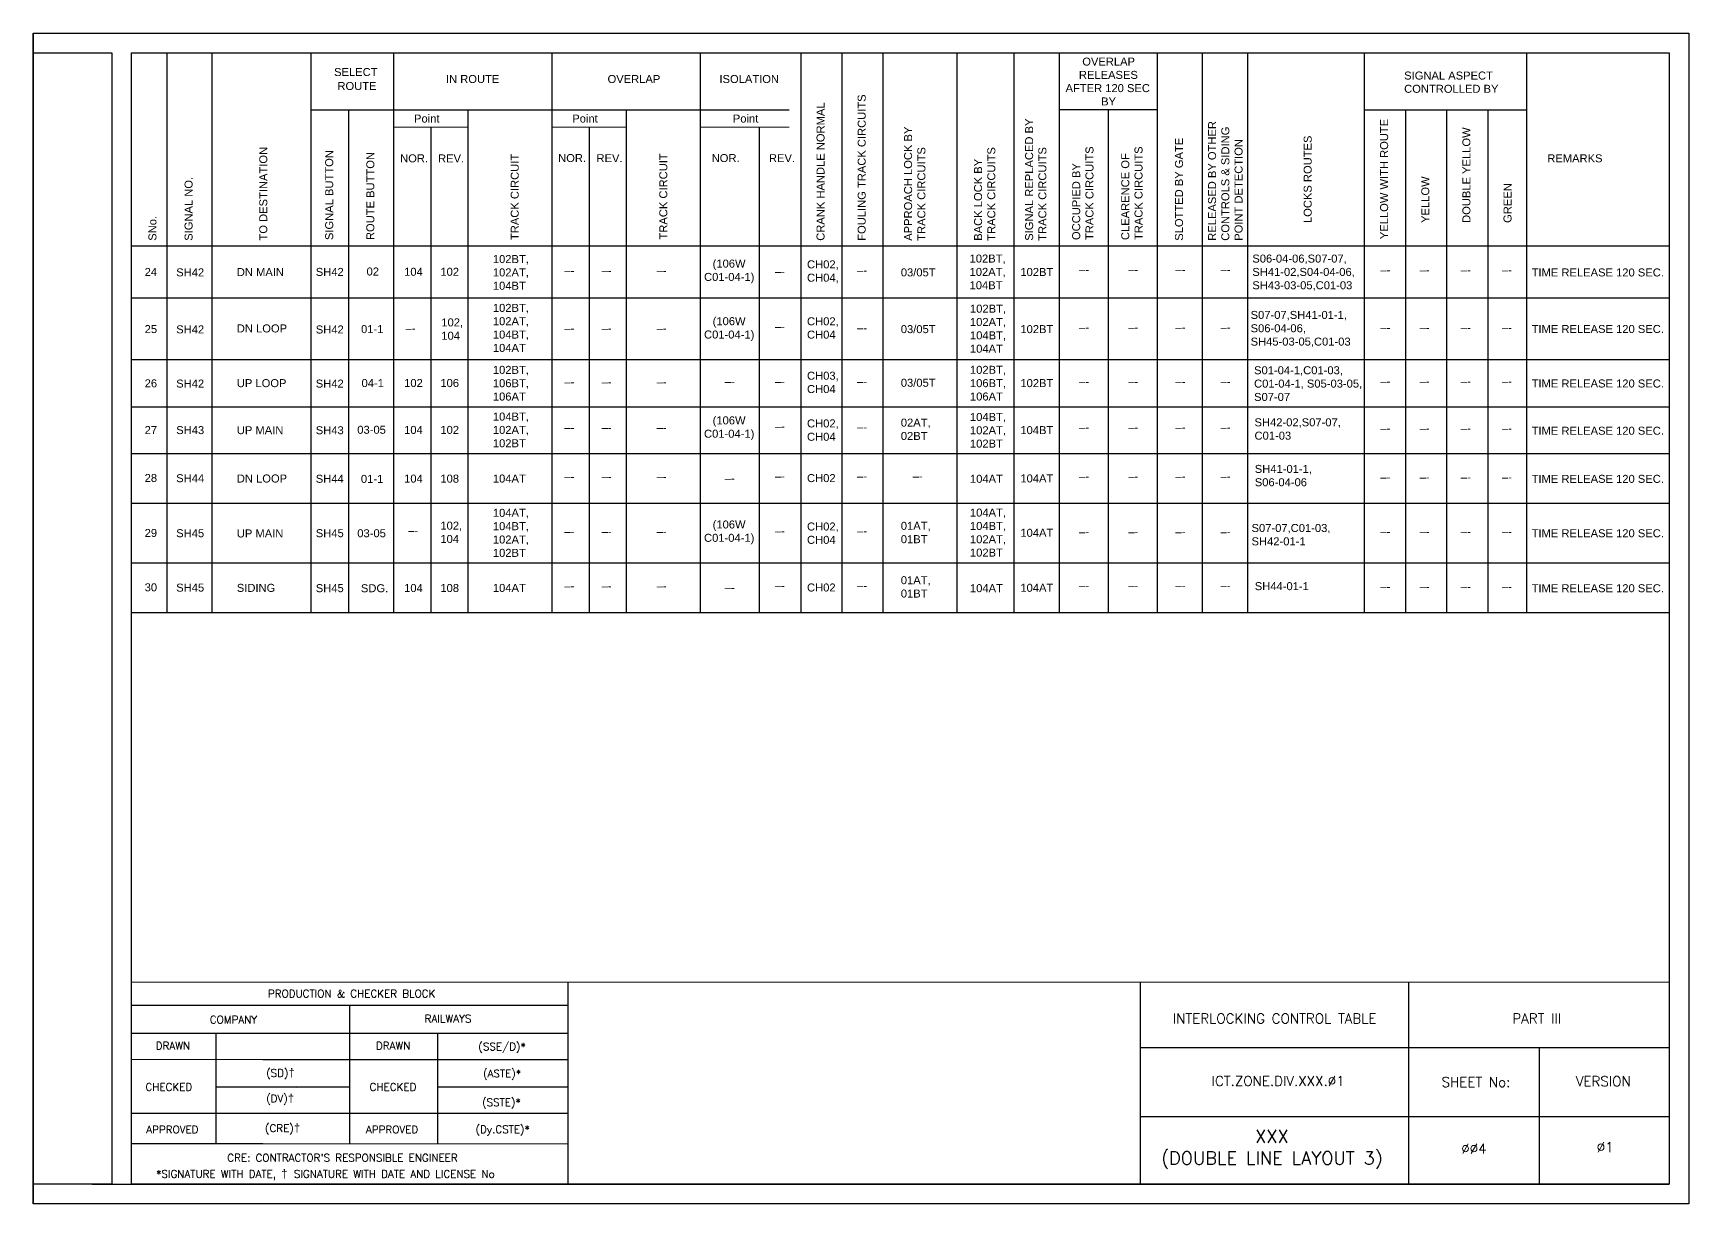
# Model space of a CAD drawing. Header units: inches. Extents: x -19 to 1640, y 39 to 741.
# Drawn here: x 1216.1 to 1636.1, y 38.8 to 335.7 of the extents above; entities that cross this region are included whole.
import ezdxf
from ezdxf.enums import TextEntityAlignment as Align

# ---------------------------------------------------------------- set-up
doc = ezdxf.new("R2010")
doc.units = ezdxf.units.IN
doc.header["$MEASUREMENT"] = 0
for name, color, linetype in [('PDF2_Text', 7, 'Continuous'), ('PDF3_Text', 7, 'Continuous'), ('PDF_Geometry', 7, 'Continuous'), ('PDF_Text', 7, 'Continuous')]:
    doc.layers.add(name, color=color, linetype=linetype)
doc.styles.add('PDF Arial', font='arial.ttf')
doc.styles.add('ROMANS', font='romans.shx', dxfattribs={"height": 2})

# ---------------------------------------------------------------- blocks, each defined once
blk = doc.blocks.new('A$C1B685902')
at = {"color": 7}
blk.add_line((0, 297), (0, 0), dxfattribs=at)
for points in [[(0, 297), (420, 297), (420, 0), (0, 0)], [(25, 292), (415, 292), (415, 5), (25, 5)]]:
    blk.add_lwpolyline(points, close=True, dxfattribs=at)
blk.add_lwpolyline([(0, 292), (20, 292), (20, 5), (0, 5)], dxfattribs=at)

msp = doc.modelspace()

# ---------------------------------------------------------------- linework, layer by layer
for p, q in [((1249.96, 330.75), (1249.96, 188.69)), ((1261.4, 330.75), (1261.4, 188.69)), ((1286.49, 330.75), (1286.49, 188.69)), ((1307.5, 330.75), (1307.5, 188.69)), ((1347.65, 330.75), (1347.65, 188.69)), ((1385.22, 330.75), (1385.22, 188.69)), ((1410.76, 330.75), (1410.76, 188.69)), ((1421.2, 330.75), (1421.2, 188.69)), ((1431.63, 330.75), (1431.63, 188.69)), ((1450.38, 330.75), (1450.38, 188.69)), ((1464.84, 330.75), (1464.84, 188.69)), ((1476.29, 330.75), (1476.29, 188.69)), ((1501.18, 330.75), (1501.18, 188.69)), ((1512.62, 330.75), (1512.62, 188.69)), ((1524.06, 330.75), (1524.06, 188.69)), ((1553.72, 330.75), (1553.72, 188.69)), ((1594.9, 330.75), (1594.9, 188.69)), ((1407.8, 316.21), (1286.7, 316.24)), ((1296.06, 316.31), (1296.06, 188.69)), ((1326.35, 316.24), (1326.35, 188.69)), ((1366.5, 316.31), (1366.5, 188.69)), ((1501.18, 316.3), (1476.29, 316.31)), ((1488.73, 316.31), (1488.73, 188.69)), ((1594.9, 316.16), (1553.72, 316.17)), ((1564.15, 316.17), (1564.15, 188.69)), ((1574.59, 316.17), (1574.59, 188.69)), ((1585.02, 316.17), (1585.02, 188.69)), ((1316.92, 311.95), (1316.92, 188.69)), ((1357.14, 311.88), (1357.14, 188.69)), ((1400.19, 311.88), (1400.19, 188.69)), ((1631.05, 281.67), (1241.05, 281.67)), ((1631.05, 268.49), (1241.05, 268.49)), ((1631.05, 252.9), (1241.05, 252.9)), ((1631.05, 240.89), (1241.05, 240.89)), ((1631.05, 229.02), (1241.05, 229.02)), ((1631.05, 216.43), (1241.05, 216.43)), ((1631.05, 201.27), (1241.05, 201.27)), ((1631.05, 188.69), (1241.05, 188.69)), ((1241.07, 95.02), (1631.05, 95.1)), ((1351.67, 95.1), (1351.67, 43.75)), ((1274.31, 89.04), (1241.06, 89.04)), ((1351.67, 89.04), (1274.31, 89.04)), ((1296.27, 89.04), (1296.27, 53.95)), ((1274.31, 82), (1241.06, 82)), ((1262.5, 53.95), (1262.5, 82)), ((1351.67, 81.99), (1274.31, 82)), ((1318.71, 53.95), (1318.71, 82)), ((1598.1, 78.38), (1598.1, 43.75)), ((1274.31, 75.33), (1241.06, 75.34)), ((1351.67, 75.33), (1274.31, 75.33)), ((1296.27, 68.36), (1262.5, 68.36)), ((1282.97, 68.21), (1282.97, 68.21)), ((1351.67, 68.35), (1318.71, 68.35)), ((1274.31, 61.69), (1241.06, 61.69)), ((1351.67, 61.68), (1274.31, 61.69)), ((1274.31, 53.95), (1241.06, 53.95)), ((1351.67, 53.94), (1274.31, 53.95))]:
    msp.add_line(p, q)
at = {"lineweight": -2}
for p, q in [((1496.91, 43.75), (1496.91, 95.1)), ((1496.91, 78.38), (1630.87, 78.38)), ((1496.91, 60.92), (1631.05, 60.92))]:
    msp.add_line(p, q, dxfattribs=at)
at = {"linetype": 'Continuous', "lineweight": -2}
for p, q in [((1564.99, 43.75), (1564.99, 95.1)), ((1231.05, 43.75), (1513.05, 43.75)), ((1231.05, 43.75), (1631.05, 43.75))]:
    msp.add_line(p, q, dxfattribs=at)
at = {"layer": 'PDF_Geometry', "lineweight": 15}
for points in [[(1261.4, 188.69), (1261.4, 330.82)], [(1286.49, 188.69), (1286.49, 330.82)], [(1501.18, 316.31), (1501.18, 330.75)], [(1512.62, 316.31), (1512.62, 330.75)], [(1524.06, 316.31), (1524.06, 330.75)], [(1286.7, 316.24), (1307.57, 316.24)], [(1307.57, 316.24), (1407.87, 316.24)], [(1501.18, 311.96), (1501.18, 316.31)], [(1307.57, 311.88), (1326.42, 311.88)], [(1316.92, 281.74), (1316.92, 311.95)], [(1347.72, 311.88), (1366.57, 311.88)], [(1385.22, 311.88), (1407.87, 311.88)], [(1501.18, 281.74), (1501.18, 311.95)], [(1512.62, 281.74), (1512.62, 311.95)], [(1524.06, 281.74), (1524.06, 311.95)], [(1410.76, 216.43), (1410.76, 281.67)], [(1421.2, 216.43), (1421.2, 281.67)]]:
    msp.add_lwpolyline(points, dxfattribs=at)

# ---------------------------------------------------------------- block references
msp.add_blockref('A$C1B685902', (1216.05, 38.75))

# ---------------------------------------------------------------- texts
at = {"style": 'ROMANS'}
for s, p in [('PRODUCTION & CHECKER BLOCK', (1296.85, 92.1)), ('COMPANY', (1266.88, 85.49)), ('RAILWAYS', (1321.3, 85.74)), ('DRAWN', (1251.53, 78.86)), ('DRAWN', (1307.38, 78.86)), ('(SSE/D)*', (1335, 78.66)), ('(ASTE)*', (1335, 71.83)), ('CHECKED', (1250.48, 68.41)), ('CHECKED', (1307.34, 68.41)), ('(SSTE)*', (1334.83, 64.51)), ('(Dy.CSTE)*', (1335.16, 57.68)), ('APPROVED', (1251.38, 57.61)), ('APPROVED', (1307.11, 57.61)), ("CRE: CONTRACTOR'S RESPONSIBLE ENGINEER", (1294.53, 50.45))]:
    msp.add_text(s, height=1.92, dxfattribs=at).set_placement(p, align=Align.MIDDLE_CENTER)
at = {"lineweight": -2, "style": 'ROMANS'}
for s, p in [('INTERLOCKING CONTROL TABLE', (1530.98, 85.78)), ('PART III', (1597.48, 85.78)), ('ICT.ZONE.DIV.XXX.Ø1', (1531.87, 69.94)), ('SHEET No:', (1582.05, 69.64)), ('VERSION', (1614.35, 69.86)), ('ØØ4 ', (1582.39, 52.77)), ('Ø1', (1614.82, 53.15))]:
    msp.add_text(s, height=2.5, dxfattribs=at).set_placement(p, align=Align.MIDDLE_CENTER)
at = {"char_height": 1.92, "attachment_point": 1, "style": 'ROMANS'}
for s, width, insert in [('(SD){\\fArial|b0|i0|c0|p34;\\H1.08333x;†}', 8.1172, (1275.16, 73.07)), ('(DV){\\fArial|b0|i0|c0|p34;\\H1.08333x;†}', 8.1172, (1275.16, 66.61)), ('(CRE){\\fArial|b0|i0|c0|p34;\\H1.08333x;†}', 8.1172, (1274.87, 59.07)), ('\\pi-5.76,l9.6,t9.6;*SIGNATURE WITH DATE, {\\fArial|b0|i0|c0|p34;\\H1.08333x;†  }SIGNATURE WITH DATE AND LICENSE No', 104.6362, (1243.45, 47.47))]:
    msp.add_mtext_dynamic_manual_height_columns(s, width=width, gutter_width=12.5, heights=[0], dxfattribs=dict(at, insert=insert))
at = {"insert": (1530.28, 57.53), "char_height": 3.3, "width": 68.7221, "attachment_point": 2, "style": 'ROMANS'}
msp.add_mtext('XXX\\P(DOUBLE LINE LAYOUT 3)', dxfattribs=at)
at = {"layer": 'PDF2_Text', "attachment_point": 7, "style": 'PDF Arial'}
for s, insert, char_height in [('102BT,\\P102AT,\\P104BT', (1332.67, 270.62), 2.03), ('CH02,\\PCH04,', (1412.36, 272.31), 2.03), ('102BT,\\P102AT,\\P104BT', (1453.59, 270.75), 2.03), ('SH42', (1252.35, 274.01), 2.03), ('SH42', (1287.75, 274.13), 2.03), ('02', (1300.63, 274.23), 2.03), ('104', (1310.17, 274.16), 2.03), ('102', (1319.36, 274.16), 2.03), ('–-', (1350.83, 274.46), 2.03), ('–-', (1360.27, 274.46), 2.03), ('–-', (1374.23, 274.46), 2.03), ('–-', (1404.24, 274.27), 2.03), ('–-', (1425.08, 274.58), 2.03), ('03/05T', (1436.15, 274.01), 2.03), ('102BT', (1466.48, 274.11), 2.03), ('–-', (1481.39, 274.72), 2.03), ('–-', (1493.86, 274.72), 2.03), ('–-', (1505.82, 274.72), 2.03), ('–-', (1517.27, 274.72), 2.03), ('–-', (1557.81, 274.64), 2.03), ('–-', (1567.76, 274.64), 2.03), ('–-', (1578.2, 274.64), 2.03), ('–-', (1588.63, 274.64), 2.03), ('TIME RELEASE 120 SEC.', (1596.16, 273.99), 2.0298), ('102BT,\\P102AT,\\P104BT,\\P104AT', (1332.67, 254.85), 2.03), ('102BT,\\P102AT,\\P104BT,\\P104AT', (1453.69, 254.65), 2.03), ('SH42', (1252.35, 259.55), 2.03), ('SH42', (1287.75, 259.52), 2.03), ('01-1', (1299.24, 259.62), 2.03), ('–-', (1310.54, 259.85), 2.03), ('102,\\P104', (1319.6, 257.94), 2.03), ('–-', (1350.83, 259.85), 2.03), ('–-', (1360.27, 259.85), 2.03), ('–-', (1374.23, 259.85), 2.03), ('–-', (1404.24, 260.32), 2.03), ('–-', (1425.08, 259.97), 2.03), ('03/05T', (1436.15, 259.61), 2.03), ('102BT', (1466.48, 259.61), 2.03), ('–-', (1481.39, 260.11), 2.03), ('–-', (1493.86, 260.11), 2.03), ('–-', (1505.82, 260.11), 2.03), ('–-', (1517.27, 260.11), 2.03), ('–-', (1557.81, 260.03), 2.03), ('–-', (1567.76, 260.03), 2.03), ('–-', (1578.2, 260.03), 2.03), ('–-', (1588.63, 260.03), 2.03), ('TIME RELEASE 120 SEC.', (1596.16, 259.65), 2.0298), ('SH42', (1252.35, 245.8), 2.03), ('SH42', (1287.75, 245.8), 2.03), ('04-1', (1299.36, 245.93), 2.03), ('102', (1310.17, 245.95), 2.03), ('106', (1319.36, 245.95), 2.03), ('102BT,\\P106BT,\\P106AT', (1332.67, 242.51), 2.03), ('CH03,\\PCH04', (1412.36, 244.41), 2.03), ('03/05T', (1436.15, 246.01), 2.03), ('102BT,\\P106BT,\\P106AT', (1453.69, 242.52), 2.03), ('102BT', (1466.48, 245.92), 2.03), ('TIME RELEASE 120 SEC.', (1596.16, 245.82), 2.0298), ('–-', (1350.83, 246.25), 2.03), ('–-', (1360.27, 246.25), 2.03), ('–-', (1374.23, 246.25), 2.03), ('–-', (1391.5, 246.37), 2.03), ('–-', (1404.24, 246.37), 2.03), ('–-', (1425.08, 246.37), 2.03), ('–-', (1481.39, 246.31), 2.03), ('–-', (1493.86, 246.31), 2.03), ('–-', (1505.82, 246.31), 2.03), ('–-', (1517.27, 246.31), 2.03), ('–-', (1557.81, 246.43), 2.03), ('–-', (1567.76, 246.43), 2.03), ('–-', (1578.2, 246.43), 2.03), ('–-', (1588.63, 246.43), 2.03), ('104BT,\\P102AT,\\P102BT', (1332.67, 230.66), 2.03), ('104BT,\\P102AT,\\P102BT', (1453.69, 230.57), 2.03), ('SH43', (1252.35, 234), 2.03), ('SH43', (1287.75, 233.96), 2.03), ('03-05', (1298.28, 234.08), 2.03), ('104', (1310.17, 234.05), 2.03), ('102', (1319.36, 234.05), 2.03), ('–-', (1350.83, 234.69), 2.03), ('–-', (1360.27, 234.69), 2.03), ('–-', (1374.23, 234.69), 2.03), ('–-', (1404.24, 234.98), 2.03), ('CH02,\\PCH04', (1412.36, 232.31), 2.03), ('–-', (1425.08, 234.8), 2.03), ('02AT,\\P02BT', (1436.15, 232.51), 2.03), ('104BT', (1466.48, 233.99), 2.03), ('–-', (1481.39, 234.75), 2.03), ('–-', (1493.86, 234.75), 2.03), ('–-', (1505.82, 234.75), 2.03), ('–-', (1517.27, 234.75), 2.03), ('–-', (1557.81, 234.48), 2.03), ('–-', (1567.76, 234.48), 2.03), ('–-', (1578.2, 234.48), 2.03), ('–-', (1588.63, 234.48), 2.03), ('TIME RELEASE 120 SEC.', (1596.16, 233.84), 2.0298), ('SH44', (1252.35, 221.79), 2.03), ('SH44', (1287.75, 221.65), 2.03), ('01-1', (1299.2, 221.63), 2.03), ('104', (1310.17, 221.69), 2.03), ('108', (1319.36, 221.69), 2.03), ('104AT', (1332.67, 221.71), 2.03), ('–-', (1350.83, 222.23), 2.03), ('–-', (1360.27, 222.23), 2.03), ('–-', (1374.23, 222.23), 2.03), ('–-', (1391.5, 221.8), 2.03), ('–-', (1404.24, 222.35), 2.03), ('CH02', (1412.36, 221.82), 2.03), ('–-', (1425.08, 222.35), 2.03), ('–-', (1439.15, 222.35), 2.03), ('104AT', (1453.69, 221.64), 2.03), ('104AT', (1466.48, 221.74), 2.03), ('–-', (1481.39, 222.29), 2.03), ('–-', (1493.86, 222.29), 2.03), ('–-', (1505.82, 222.29), 2.03), ('–-', (1517.27, 222.29), 2.03), ('–-', (1557.81, 222.1), 2.03), ('–-', (1567.76, 222.1), 2.03), ('–-', (1578.2, 222.1), 2.03), ('–-', (1588.63, 222.1), 2.03), ('TIME RELEASE 120 SEC.', (1596.16, 221.63), 2.0298), ('104AT,\\P104BT,\\P102AT,\\P102BT', (1332.67, 202.86), 2.03), ('104AT,\\P104BT,\\P102AT,\\P102BT', (1453.69, 202.92), 2.03), ('102,\\P104', (1319.36, 206.38), 2.03), ('CH02,\\PCH04', (1412.36, 206.16), 2.03), ('01AT,\\P01BT', (1436.15, 206.33), 2.03), ('104AT', (1466.48, 207.95), 2.03), ('SH45', (1252.35, 207.84), 2.03), ('SH45', (1287.75, 207.85), 2.03), ('03-05', (1298.28, 207.83), 2.03), ('–-', (1311.19, 208.57), 2.03), ('–-', (1350.83, 208.32), 2.03), ('–-', (1360.27, 208.32), 2.03), ('–-', (1374.23, 208.32), 2.03), ('–-', (1404.24, 208.44), 2.03), ('–-', (1425.08, 208.44), 2.03), ('–-', (1481.39, 208.23), 2.03), ('–-', (1493.86, 208.23), 2.03), ('–-', (1505.82, 208.23), 2.03), ('–-', (1517.27, 208.23), 2.03), ('–-', (1557.81, 208.3), 2.03), ('–-', (1567.76, 208.3), 2.03), ('–-', (1578.2, 208.3), 2.03), ('–-', (1588.63, 208.3), 2.03), ('TIME RELEASE 120 SEC.', (1596.16, 207.83), 2.0298), ('01AT,\\P01BT', (1436.15, 192.54), 2.03), ('SH45', (1252.35, 194.04), 2.03), ('SH45', (1287.75, 193.9), 2.03), ('SDG.', (1299.2, 193.88), 2.03), ('104', (1310.17, 193.94), 2.03), ('108', (1319.36, 193.94), 2.03), ('104AT', (1332.67, 193.97), 2.03), ('–-', (1350.83, 194.49), 2.03), ('–-', (1360.27, 194.49), 2.03), ('–-', (1374.23, 194.49), 2.03), ('–-', (1391.5, 194.05), 2.03), ('–-', (1404.24, 194.6), 2.03), ('CH02', (1412.36, 194.07), 2.03), ('–-', (1425.08, 194.6), 2.03), ('104AT', (1453.69, 193.9), 2.03), ('104AT', (1466.48, 194), 2.03), ('–-', (1481.39, 194.55), 2.03), ('–-', (1493.86, 194.55), 2.03), ('–-', (1505.82, 194.55), 2.03), ('–-', (1517.27, 194.55), 2.03), ('–-', (1557.81, 194.35), 2.03), ('–-', (1567.76, 194.35), 2.03), ('–-', (1578.2, 194.35), 2.03), ('–-', (1588.63, 194.35), 2.03), ('TIME RELEASE 120 SEC.', (1596.16, 193.88), 2.0298)]:
    msp.add_mtext(s, dxfattribs=dict(at, insert=insert, char_height=char_height))
for s, insert, char_height, width in [('\\pi1.54512;(106W\\P\\pi-0.64179;C01-04-1)', (1386.88, 272.27), 2.0298, 11.2384), ('\\pi1.54512;(106W\\P\\pi-0.64179;C01-04-1)', (1386.88, 257.66), 2.0298, 11.2384), ('CH02,\\PCH04', (1412.36, 258.21), 2.03, 7.9313), ('\\pi1.54512;(106W\\P\\pi-0.64179;C01-04-1)', (1386.88, 232.5), 2.0298, 11.2384), ('\\pi1.54512;(106W\\P\\pi-0.64179;C01-04-1)', (1386.88, 206.09), 2.0298, 11.2384)]:
    msp.add_mtext(s, dxfattribs=dict(at, insert=insert, char_height=char_height, width=width))
at = {"layer": 'PDF3_Text', "attachment_point": 7, "style": 'PDF Arial'}
for s, insert, char_height in [('S06-04-06,S07-07, \\PSH41-02,S04-04-06,\\PSH43-03-05,C01-03', (1525.31, 270.39), 2.0298), ('S07-07,SH41-01-1,\\PS06-04-06,\\PSH45-03-05,C01-03', (1524.88, 256.1), 2.0298), ('S01-04-1,C01-03,\\PC01-04-1, S05-03-05,\\PS07-07', (1525.76, 242.41), 2.0298), ('SH42-02,S07-07,\\PC01-03', (1525.87, 232.59), 2.0298), ('SH41-01-1,\\PS06-04-06', (1525.94, 220.77), 2.03), ('S07-07,C01-03,\\PSH42-01-1', (1525.12, 205.78), 2.0298), ('SH44-01-1', (1525.94, 194.41), 2.03)]:
    msp.add_mtext(s, dxfattribs=dict(at, insert=insert, char_height=char_height))
at = {"layer": 'PDF_Text', "attachment_point": 7, "style": 'PDF Arial'}
for s, insert, char_height in [('OVERLAP', (1482.18, 327.48), 2.027), ('SELECT', (1292.4, 324.83), 2.027), ('IN ROUTE', (1320.78, 323.06), 2.027), ('OVERLAP', (1361.77, 323.06), 2.027), ('ISOLATION', (1390.15, 323.06), 2.027), ('RELEASES', (1481.33, 324.11), 2.027), ('SIGNAL ASPECT', (1563.83, 323.94), 2.0273), ('ROUTE', (1293.25, 321.29), 2.027), ('AFTER 120 SEC', (1477.94, 320.75), 2.0273), ('BY', (1486.97, 317.39), 2.027), ('CONTROLLED BY', (1563.83, 320.58), 2.0273), ('Point', (1312.68, 313.03), 2.027), ('Point', (1352.82, 313.03), 2.027), ('Point', (1393.55, 313.03), 2.027), ('NOR.', (1309.15, 302.94), 2.027), ('REV.', (1318.77, 302.94), 2.027), ('NOR.', (1349.23, 303.01), 2.027), ('REV.', (1358.96, 303.01), 2.027), ('NOR.', (1388.18, 303.01), 2.027), ('REV.', (1402.71, 303.01), 2.027), ('REMARKS', (1600.14, 302.94), 2.027), ('24', (1244.35, 274.14), 2.027), ('DN MAIN', (1267.73, 274.11), 2.027), ('25', (1244.35, 259.62), 2.027), ('DN LOOP', (1267.73, 259.79), 2.027), ('26', (1244.35, 245.87), 2.027), ('UP LOOP', (1267.73, 245.91), 2.027), ('27', (1244.35, 234.04), 2.027), ('UP MAIN', (1267.73, 233.98), 2.027), ('28', (1244.35, 221.86), 2.027), ('DN LOOP', (1267.73, 221.72), 2.027), ('29', (1244.35, 207.91), 2.027), ('UP MAIN', (1267.73, 207.78), 2.027), ('30', (1244.35, 194.11), 2.027), ('SIDING', (1267.73, 193.98), 2.027)]:
    msp.add_mtext(s, dxfattribs=dict(at, insert=insert, char_height=char_height))
at = {"layer": 'PDF_Text', "attachment_point": 7, "rotation": 90, "style": 'PDF Arial'}
for s, insert, char_height in [('FOULING TRACK CIRCUITS', (1427.27, 283.07), 2.0273), ('CRANK HANDLE NORMAL', (1416.83, 283.07), 2.0273), ('APPROACH LOCK BY', (1439.04, 283.07), 2.0273), ('SIGNAL REPLACED BY', (1469.74, 283.07), 2.0273), ('RELEASED BY OTHER', (1516.15, 283.07), 2.0273), ('CONTROLS & SIDING', (1519.51, 283.07), 2.0273), ('YELLOW WITH ROUTE', (1559.79, 283.48), 2.0273), ('DOUBLE YELLOW', (1580.66, 287.6), 2.0273), ('TO DESTINATION', (1275.48, 283.13), 2.0273), ('TRACK CIRCUITS', (1442.41, 283.07), 2.0273), ('TRACK CIRCUITS', (1460.15, 283.07), 2.0273), ('TRACK CIRCUITS', (1473.1, 283.07), 2.0273), ('TRACK CIRCUITS', (1485.05, 283.25), 2.0273), ('TRACK CIRCUITS', (1497.49, 283.25), 2.0273), ('SLOTTED BY GATE', (1507.76, 283.07), 2.0273), ('POINT DETECTION', (1522.87, 283.07), 2.0273), ('LOCKS ROUTES', (1540.4, 287.57), 2.0273), ('SIGNAL BUTTON', (1292.2, 283.25), 2.0273), ('ROUTE BUTTON', (1302.63, 283.25), 2.0273), ('TRACK CIRCUIT', (1339.26, 283.25), 2.0273), ('TRACK CIRCUIT', (1376.95, 283.39), 2.0273), ('BACK LOCK BY', (1456.79, 283.07), 2.0273), ('OCCUPIED BY', (1481.68, 283.25), 2.0273), ('CLEARENCE OF', (1494.13, 283.25), 2.0273), ('SIGNAL NO.', (1256.53, 283.07), 2.027), ('YELLOW', (1570.23, 287.6), 2.027), ('GREEN', (1591.09, 287.6), 2.027), ('SNo.', (1247.36, 283.07), 2.027)]:
    msp.add_mtext(s, dxfattribs=dict(at, insert=insert, char_height=char_height))

doc.saveas('drawing.dxf')
